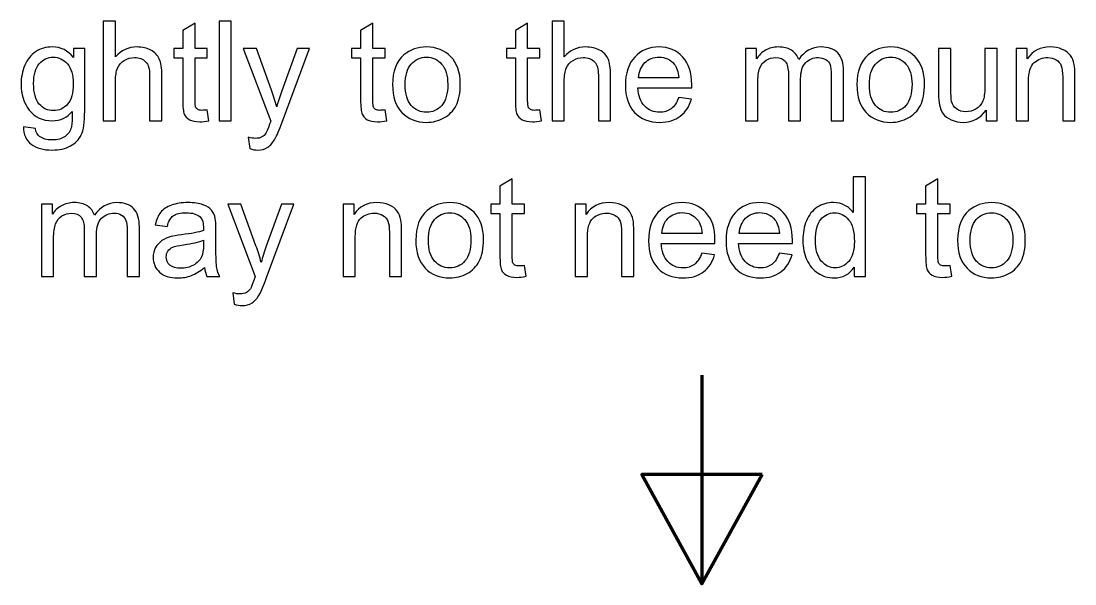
# Model space of a CAD drawing. Header units: millimetres. Extents: x -423 to 423, y -251 to 251.
# Drawn here: x 197.2 to 279.2, y 134.6 to 178.4 of the extents above; entities that cross this region are included whole.
import ezdxf

# ---------------------------------------------------------------- set-up
doc = ezdxf.new("R2010")
doc.units = ezdxf.units.MM
doc.header["$MEASUREMENT"] = 0
doc.layers.add('Layer 1', color=7, linetype='Continuous')

msp = doc.modelspace()

# ---------------------------------------------------------------- linework, layer by layer
at = {"layer": 'Layer 1', "color": 1}
for points, knots in [([(203.5771, 170.6191), (203.5771, 170.6191), (203.5771, 178.3725), (203.5771, 178.3725), (203.5771, 178.3725), (204.5301, 178.3725), (204.5301, 178.3725), (204.5301, 178.3725), (204.5301, 175.5823), (204.5301, 175.5823), (204.9722, 176.1003), (205.5299, 176.3584), (206.2049, 176.3584), (206.6182, 176.3584), (206.9774, 176.2772), (207.2842, 176.1129), (207.5892, 175.9487), (207.8076, 175.7231), (207.9393, 175.4343), (208.0711, 175.1455), (208.1361, 174.7251), (208.1361, 174.1764), (208.1361, 174.1764), (208.1361, 170.6191), (208.1361, 170.6191), (208.1361, 170.6191), (207.1832, 170.6191), (207.1832, 170.6191), (207.1832, 170.6191), (207.1832, 174.1728), (207.1832, 174.1728), (207.1832, 174.6474), (207.0803, 174.994), (206.8763, 175.2106), (206.6706, 175.4271), (206.3818, 175.5354), (206.0064, 175.5354), (205.7266, 175.5354), (205.4632, 175.4632), (205.2159, 175.317), (204.9686, 175.1708), (204.7936, 174.9723), (204.6871, 174.7214), (204.5824, 174.4724), (204.5301, 174.1277), (204.5301, 173.6873), (204.5301, 173.6873), (204.5301, 170.6191), (204.5301, 170.6191), (204.5301, 170.6191), (203.5771, 170.6191), (203.5771, 170.6191)], [0, 0, 0, 0, 0.0588235, 0.0588235, 0.0588235, 0.1176471, 0.1176471, 0.1176471, 0.1764706, 0.1764706, 0.1764706, 0.2352941, 0.2352941, 0.2352941, 0.2941176, 0.2941176, 0.2941176, 0.3529412, 0.3529412, 0.3529412, 0.4117647, 0.4117647, 0.4117647, 0.4705882, 0.4705882, 0.4705882, 0.5294118, 0.5294118, 0.5294118, 0.5882353, 0.5882353, 0.5882353, 0.6470588, 0.6470588, 0.6470588, 0.7058824, 0.7058824, 0.7058824, 0.7647059, 0.7647059, 0.7647059, 0.8235294, 0.8235294, 0.8235294, 0.8823529, 0.8823529, 0.8823529, 0.9411765, 0.9411765, 0.9411765, 1, 1, 1, 1]), ([(211.668, 171.4692), (211.668, 171.4692), (211.7979, 170.6282), (211.7979, 170.6282), (211.5308, 170.5722), (211.2908, 170.5434), (211.0815, 170.5434), (210.7367, 170.5434), (210.4697, 170.5975), (210.2783, 170.7076), (210.0888, 170.8176), (209.9553, 170.9602), (209.8776, 171.1389), (209.8001, 171.3176), (209.7621, 171.693), (209.7621, 172.2651), (209.7621, 172.2651), (209.7621, 175.5029), (209.7621, 175.5029), (209.7621, 175.5029), (209.0583, 175.5029), (209.0583, 175.5029), (209.0583, 175.5029), (209.0583, 176.2392), (209.0583, 176.2392), (209.0583, 176.2392), (209.7621, 176.2392), (209.7621, 176.2392), (209.7621, 176.2392), (209.7621, 177.629), (209.7621, 177.629), (209.7621, 177.629), (210.7151, 178.201), (210.7151, 178.201), (210.7151, 178.201), (210.7151, 176.2392), (210.7151, 176.2392), (210.7151, 176.2392), (211.668, 176.2392), (211.668, 176.2392), (211.668, 176.2392), (211.668, 175.5029), (211.668, 175.5029), (211.668, 175.5029), (210.7151, 175.5029), (210.7151, 175.5029), (210.7151, 175.5029), (210.7151, 172.2109), (210.7151, 172.2109), (210.7151, 171.9385), (210.7313, 171.7634), (210.7656, 171.6857), (210.7981, 171.6082), (210.8523, 171.5468), (210.928, 171.4998), (211.0038, 171.4548), (211.1122, 171.4313), (211.2529, 171.4313), (211.3576, 171.4313), (211.4966, 171.4439), (211.668, 171.4692)], [0, 0, 0, 0, 0.05, 0.05, 0.05, 0.1, 0.1, 0.1, 0.15, 0.15, 0.15, 0.2, 0.2, 0.2, 0.25, 0.25, 0.25, 0.3, 0.3, 0.3, 0.35, 0.35, 0.35, 0.4, 0.4, 0.4, 0.45, 0.45, 0.45, 0.5, 0.5, 0.5, 0.55, 0.55, 0.55, 0.6, 0.6, 0.6, 0.65, 0.65, 0.65, 0.7, 0.7, 0.7, 0.75, 0.75, 0.75, 0.8, 0.8, 0.8, 0.85, 0.85, 0.85, 0.9, 0.9, 0.9, 0.95, 0.95, 0.95, 1, 1, 1, 1]), ([(212.5866, 170.6191), (212.5866, 170.6191), (212.5866, 178.3725), (212.5866, 178.3725), (212.5866, 178.3725), (213.5395, 178.3725), (213.5395, 178.3725), (213.5395, 178.3725), (213.5395, 170.6191), (213.5395, 170.6191), (213.5395, 170.6191), (212.5866, 170.6191), (212.5866, 170.6191)], [0, 0, 0, 0, 0.25, 0.25, 0.25, 0.5, 0.5, 0.5, 0.75, 0.75, 0.75, 1, 1, 1, 1]), ([(225.5053, 171.4692), (225.5053, 171.4692), (225.6352, 170.6282), (225.6352, 170.6282), (225.3681, 170.5722), (225.1281, 170.5434), (224.9187, 170.5434), (224.574, 170.5434), (224.3069, 170.5975), (224.1156, 170.7076), (223.9261, 170.8176), (223.7925, 170.9602), (223.7149, 171.1389), (223.6373, 171.3176), (223.5994, 171.693), (223.5994, 172.2651), (223.5994, 172.2651), (223.5994, 175.5029), (223.5994, 175.5029), (223.5994, 175.5029), (222.8955, 175.5029), (222.8955, 175.5029), (222.8955, 175.5029), (222.8955, 176.2392), (222.8955, 176.2392), (222.8955, 176.2392), (223.5994, 176.2392), (223.5994, 176.2392), (223.5994, 176.2392), (223.5994, 177.629), (223.5994, 177.629), (223.5994, 177.629), (224.5523, 178.201), (224.5523, 178.201), (224.5523, 178.201), (224.5523, 176.2392), (224.5523, 176.2392), (224.5523, 176.2392), (225.5053, 176.2392), (225.5053, 176.2392), (225.5053, 176.2392), (225.5053, 175.5029), (225.5053, 175.5029), (225.5053, 175.5029), (224.5523, 175.5029), (224.5523, 175.5029), (224.5523, 175.5029), (224.5523, 172.2109), (224.5523, 172.2109), (224.5523, 171.9385), (224.5686, 171.7634), (224.6029, 171.6857), (224.6353, 171.6082), (224.6895, 171.5468), (224.7653, 171.4998), (224.8411, 171.4548), (224.9494, 171.4313), (225.0901, 171.4313), (225.1949, 171.4313), (225.3338, 171.4439), (225.5053, 171.4692)], [0, 0, 0, 0, 0.05, 0.05, 0.05, 0.1, 0.1, 0.1, 0.15, 0.15, 0.15, 0.2, 0.2, 0.2, 0.25, 0.25, 0.25, 0.3, 0.3, 0.3, 0.35, 0.35, 0.35, 0.4, 0.4, 0.4, 0.45, 0.45, 0.45, 0.5, 0.5, 0.5, 0.55, 0.55, 0.55, 0.6, 0.6, 0.6, 0.65, 0.65, 0.65, 0.7, 0.7, 0.7, 0.75, 0.75, 0.75, 0.8, 0.8, 0.8, 0.85, 0.85, 0.85, 0.9, 0.9, 0.9, 0.95, 0.95, 0.95, 1, 1, 1, 1]), ([(237.545, 171.4692), (237.545, 171.4692), (237.6749, 170.6282), (237.6749, 170.6282), (237.4078, 170.5722), (237.1677, 170.5434), (236.9584, 170.5434), (236.6136, 170.5434), (236.3466, 170.5975), (236.1553, 170.7076), (235.9658, 170.8176), (235.8322, 170.9602), (235.7546, 171.1389), (235.677, 171.3176), (235.6391, 171.693), (235.6391, 172.2651), (235.6391, 172.2651), (235.6391, 175.5029), (235.6391, 175.5029), (235.6391, 175.5029), (234.9352, 175.5029), (234.9352, 175.5029), (234.9352, 175.5029), (234.9352, 176.2392), (234.9352, 176.2392), (234.9352, 176.2392), (235.6391, 176.2392), (235.6391, 176.2392), (235.6391, 176.2392), (235.6391, 177.629), (235.6391, 177.629), (235.6391, 177.629), (236.592, 178.201), (236.592, 178.201), (236.592, 178.201), (236.592, 176.2392), (236.592, 176.2392), (236.592, 176.2392), (237.545, 176.2392), (237.545, 176.2392), (237.545, 176.2392), (237.545, 175.5029), (237.545, 175.5029), (237.545, 175.5029), (236.592, 175.5029), (236.592, 175.5029), (236.592, 175.5029), (236.592, 172.2109), (236.592, 172.2109), (236.592, 171.9385), (236.6083, 171.7634), (236.6425, 171.6857), (236.675, 171.6082), (236.7292, 171.5468), (236.805, 171.4998), (236.8808, 171.4548), (236.9891, 171.4313), (237.1298, 171.4313), (237.2346, 171.4313), (237.3735, 171.4439), (237.545, 171.4692)], [0, 0, 0, 0, 0.05, 0.05, 0.05, 0.1, 0.1, 0.1, 0.15, 0.15, 0.15, 0.2, 0.2, 0.2, 0.25, 0.25, 0.25, 0.3, 0.3, 0.3, 0.35, 0.35, 0.35, 0.4, 0.4, 0.4, 0.45, 0.45, 0.45, 0.5, 0.5, 0.5, 0.55, 0.55, 0.55, 0.6, 0.6, 0.6, 0.65, 0.65, 0.65, 0.7, 0.7, 0.7, 0.75, 0.75, 0.75, 0.8, 0.8, 0.8, 0.85, 0.85, 0.85, 0.9, 0.9, 0.9, 0.95, 0.95, 0.95, 1, 1, 1, 1]), ([(238.4852, 170.6191), (238.4852, 170.6191), (238.4852, 178.3725), (238.4852, 178.3725), (238.4852, 178.3725), (239.4382, 178.3725), (239.4382, 178.3725), (239.4382, 178.3725), (239.4382, 175.5823), (239.4382, 175.5823), (239.8803, 176.1003), (240.438, 176.3584), (241.113, 176.3584), (241.5263, 176.3584), (241.8855, 176.2772), (242.1922, 176.1129), (242.4973, 175.9487), (242.7157, 175.7231), (242.8474, 175.4343), (242.9792, 175.1455), (243.0441, 174.7251), (243.0441, 174.1764), (243.0441, 174.1764), (243.0441, 170.6191), (243.0441, 170.6191), (243.0441, 170.6191), (242.0912, 170.6191), (242.0912, 170.6191), (242.0912, 170.6191), (242.0912, 174.1728), (242.0912, 174.1728), (242.0912, 174.6474), (241.9884, 174.994), (241.7844, 175.2106), (241.5786, 175.4271), (241.2899, 175.5354), (240.9145, 175.5354), (240.6347, 175.5354), (240.3712, 175.4632), (240.124, 175.317), (239.8767, 175.1708), (239.7016, 174.9723), (239.5952, 174.7214), (239.4905, 174.4724), (239.4382, 174.1277), (239.4382, 173.6873), (239.4382, 173.6873), (239.4382, 170.6191), (239.4382, 170.6191), (239.4382, 170.6191), (238.4852, 170.6191), (238.4852, 170.6191)], [0, 0, 0, 0, 0.0588235, 0.0588235, 0.0588235, 0.1176471, 0.1176471, 0.1176471, 0.1764706, 0.1764706, 0.1764706, 0.2352941, 0.2352941, 0.2352941, 0.2941176, 0.2941176, 0.2941176, 0.3529412, 0.3529412, 0.3529412, 0.4117647, 0.4117647, 0.4117647, 0.4705882, 0.4705882, 0.4705882, 0.5294118, 0.5294118, 0.5294118, 0.5882353, 0.5882353, 0.5882353, 0.6470588, 0.6470588, 0.6470588, 0.7058824, 0.7058824, 0.7058824, 0.7647059, 0.7647059, 0.7647059, 0.8235294, 0.8235294, 0.8235294, 0.8823529, 0.8823529, 0.8823529, 0.9411765, 0.9411765, 0.9411765, 1, 1, 1, 1]), ([(197.3795, 170.1535), (197.3795, 170.1535), (198.2999, 170.0235), (198.2999, 170.0235), (198.3378, 169.7384), (198.4462, 169.5309), (198.623, 169.3991), (198.8595, 169.224), (199.1825, 169.1356), (199.5922, 169.1356), (200.0325, 169.1356), (200.3736, 169.224), (200.6137, 169.3991), (200.8537, 169.5742), (201.0162, 169.8214), (201.101, 170.1372), (201.1498, 170.3304), (201.1732, 170.7364), (201.1695, 171.3555), (200.7527, 170.8646), (200.2347, 170.6191), (199.6139, 170.6191), (198.8414, 170.6191), (198.2422, 170.8971), (197.8199, 171.4548), (197.3958, 172.0107), (197.1845, 172.6784), (197.1845, 173.4563), (197.1845, 173.9923), (197.2821, 174.4868), (197.4752, 174.9399), (197.6682, 175.3928), (197.9499, 175.7411), (198.318, 175.9884), (198.6862, 176.2357), (199.1193, 176.3584), (199.6174, 176.3584), (200.2798, 176.3584), (200.8266, 176.0877), (201.2562, 175.5462), (201.2562, 175.5462), (201.2562, 176.2392), (201.2562, 176.2392), (201.2562, 176.2392), (202.1334, 176.2392), (202.1334, 176.2392), (202.1334, 176.2392), (202.1334, 171.3861), (202.1334, 171.3861), (202.1334, 170.5109), (202.0449, 169.8918), (201.8662, 169.5272), (201.6894, 169.1627), (201.406, 168.8739), (201.0216, 168.6627), (200.6354, 168.4516), (200.1607, 168.3451), (199.5976, 168.3451), (198.928, 168.3451), (198.3884, 168.4949), (197.9769, 168.7963), (197.5636, 169.0958), (197.3651, 169.5489), (197.3795, 170.1535)], [0, 0, 0, 0, 0.047619, 0.047619, 0.047619, 0.0952381, 0.0952381, 0.0952381, 0.1428571, 0.1428571, 0.1428571, 0.1904762, 0.1904762, 0.1904762, 0.2380952, 0.2380952, 0.2380952, 0.2857143, 0.2857143, 0.2857143, 0.3333333, 0.3333333, 0.3333333, 0.3809524, 0.3809524, 0.3809524, 0.4285714, 0.4285714, 0.4285714, 0.4761905, 0.4761905, 0.4761905, 0.5238095, 0.5238095, 0.5238095, 0.5714286, 0.5714286, 0.5714286, 0.6190476, 0.6190476, 0.6190476, 0.6666667, 0.6666667, 0.6666667, 0.7142857, 0.7142857, 0.7142857, 0.7619048, 0.7619048, 0.7619048, 0.8095238, 0.8095238, 0.8095238, 0.8571429, 0.8571429, 0.8571429, 0.9047619, 0.9047619, 0.9047619, 0.952381, 0.952381, 0.952381, 1, 1, 1, 1]), ([(226.0882, 173.4292), (226.0882, 174.467), (226.377, 175.2358), (226.9563, 175.7358), (227.4381, 176.1509), (228.0284, 176.3584), (228.7232, 176.3584), (229.4939, 176.3584), (230.1255, 176.1057), (230.6164, 175.6004), (231.1055, 175.0969), (231.3509, 174.3984), (231.3509, 173.5086), (231.3509, 172.7867), (231.2427, 172.22), (231.0261, 171.8067), (230.8095, 171.3934), (230.4937, 171.0721), (230.0786, 170.843), (229.6653, 170.6137), (229.2123, 170.5), (228.7232, 170.5), (227.9363, 170.5), (227.301, 170.7509), (226.8155, 171.2545), (226.33, 171.7579), (226.0882, 172.4835), (226.0882, 173.4292)], [0, 0, 0, 0, 0.1111111, 0.1111111, 0.1111111, 0.2222222, 0.2222222, 0.2222222, 0.3333333, 0.3333333, 0.3333333, 0.4444444, 0.4444444, 0.4444444, 0.5555556, 0.5555556, 0.5555556, 0.6666667, 0.6666667, 0.6666667, 0.7777778, 0.7777778, 0.7777778, 0.8888889, 0.8888889, 0.8888889, 1, 1, 1, 1]), ([(248.3412, 172.4384), (248.3412, 172.4384), (249.3266, 172.3085), (249.3266, 172.3085), (249.1732, 171.7363), (248.8862, 171.2905), (248.4675, 170.9746), (248.0488, 170.6589), (247.5146, 170.5), (246.863, 170.5), (246.0437, 170.5), (245.3939, 170.7527), (244.9139, 171.258), (244.4338, 171.7616), (244.1938, 172.4708), (244.1938, 173.3823), (244.1938, 174.3244), (244.4356, 175.0571), (244.9211, 175.5769), (245.4065, 176.0985), (246.0364, 176.3584), (246.8107, 176.3584), (247.5597, 176.3584), (248.1715, 176.1039), (248.6462, 175.5932), (249.1208, 175.0824), (249.3591, 174.3641), (249.3591, 173.4382), (249.3591, 173.3823), (249.3573, 173.2974), (249.3537, 173.1856), (249.3537, 173.1856), (245.1683, 173.1856), (245.1683, 173.1856), (245.2045, 172.5701), (245.3777, 172.0972), (245.6917, 171.7706), (246.0039, 171.4439), (246.3956, 171.2797), (246.863, 171.2797), (247.2114, 171.2797), (247.5092, 171.3717), (247.7546, 171.5558), (248.0019, 171.74), (248.1968, 172.0341), (248.3412, 172.4384)], [0, 0, 0, 0, 0.0666667, 0.0666667, 0.0666667, 0.1333333, 0.1333333, 0.1333333, 0.2, 0.2, 0.2, 0.2666667, 0.2666667, 0.2666667, 0.3333333, 0.3333333, 0.3333333, 0.4, 0.4, 0.4, 0.4666667, 0.4666667, 0.4666667, 0.5333333, 0.5333333, 0.5333333, 0.6, 0.6, 0.6, 0.6666667, 0.6666667, 0.6666667, 0.7333333, 0.7333333, 0.7333333, 0.8, 0.8, 0.8, 0.8666667, 0.8666667, 0.8666667, 0.9333333, 0.9333333, 0.9333333, 1, 1, 1, 1]), ([(253.5389, 170.6191), (253.5389, 170.6191), (253.5389, 176.2392), (253.5389, 176.2392), (253.5389, 176.2392), (254.3944, 176.2392), (254.3944, 176.2392), (254.3944, 176.2392), (254.3944, 175.4452), (254.3944, 175.4452), (254.5695, 175.7195), (254.8041, 175.9415), (255.0964, 176.1076), (255.3888, 176.2754), (255.721, 176.3584), (256.0945, 176.3584), (256.5096, 176.3584), (256.8507, 176.2718), (257.116, 176.1003), (257.3813, 175.927), (257.5691, 175.687), (257.6773, 175.3766), (258.1249, 176.0317), (258.7043, 176.3584), (259.419, 176.3584), (259.9784, 176.3584), (260.4098, 176.205), (260.7094, 175.8963), (261.0108, 175.5877), (261.1624, 175.1131), (261.1624, 174.4724), (261.1624, 174.4724), (261.1624, 170.6191), (261.1624, 170.6191), (261.1624, 170.6191), (260.2094, 170.6191), (260.2094, 170.6191), (260.2094, 170.6191), (260.2094, 174.1566), (260.2094, 174.1566), (260.2094, 174.5355), (260.1769, 174.8099), (260.1156, 174.9777), (260.0542, 175.1455), (259.9424, 175.2791), (259.7781, 175.382), (259.6157, 175.4848), (259.4243, 175.5354), (259.206, 175.5354), (258.8089, 175.5354), (258.4805, 175.4036), (258.2188, 175.1419), (257.957, 174.8785), (257.8271, 174.458), (257.8271, 173.8804), (257.8271, 173.8804), (257.8271, 170.6191), (257.8271, 170.6191), (257.8271, 170.6191), (256.8742, 170.6191), (256.8742, 170.6191), (256.8742, 170.6191), (256.8742, 174.2666), (256.8742, 174.2666), (256.8742, 174.6889), (256.7966, 175.0066), (256.6414, 175.2177), (256.4862, 175.4289), (256.2317, 175.5354), (255.8797, 175.5354), (255.6126, 175.5354), (255.3654, 175.465), (255.138, 175.3243), (254.9106, 175.1835), (254.7463, 174.9777), (254.6434, 174.7052), (254.5423, 174.4345), (254.4919, 174.0429), (254.4919, 173.5321), (254.4919, 173.5321), (254.4919, 170.6191), (254.4919, 170.6191), (254.4919, 170.6191), (253.5389, 170.6191), (253.5389, 170.6191)], [0, 0, 0, 0, 0.0357143, 0.0357143, 0.0357143, 0.0714286, 0.0714286, 0.0714286, 0.1071429, 0.1071429, 0.1071429, 0.1428571, 0.1428571, 0.1428571, 0.1785714, 0.1785714, 0.1785714, 0.2142857, 0.2142857, 0.2142857, 0.25, 0.25, 0.25, 0.2857143, 0.2857143, 0.2857143, 0.3214286, 0.3214286, 0.3214286, 0.3571429, 0.3571429, 0.3571429, 0.3928571, 0.3928571, 0.3928571, 0.4285714, 0.4285714, 0.4285714, 0.4642857, 0.4642857, 0.4642857, 0.5, 0.5, 0.5, 0.5357143, 0.5357143, 0.5357143, 0.5714286, 0.5714286, 0.5714286, 0.6071429, 0.6071429, 0.6071429, 0.6428571, 0.6428571, 0.6428571, 0.6785714, 0.6785714, 0.6785714, 0.7142857, 0.7142857, 0.7142857, 0.75, 0.75, 0.75, 0.7857143, 0.7857143, 0.7857143, 0.8214286, 0.8214286, 0.8214286, 0.8571429, 0.8571429, 0.8571429, 0.8928571, 0.8928571, 0.8928571, 0.9285714, 0.9285714, 0.9285714, 0.9642857, 0.9642857, 0.9642857, 1, 1, 1, 1]), ([(262.202, 173.4292), (262.202, 174.467), (262.4908, 175.2358), (263.0701, 175.7358), (263.5519, 176.1509), (264.1422, 176.3584), (264.837, 176.3584), (265.6077, 176.3584), (266.2393, 176.1057), (266.7302, 175.6004), (267.2193, 175.0969), (267.4647, 174.3984), (267.4647, 173.5086), (267.4647, 172.7867), (267.3565, 172.22), (267.1399, 171.8067), (266.9233, 171.3934), (266.6074, 171.0721), (266.1924, 170.843), (265.7791, 170.6137), (265.326, 170.5), (264.837, 170.5), (264.0501, 170.5), (263.4148, 170.7509), (262.9293, 171.2545), (262.4438, 171.7579), (262.202, 172.4835), (262.202, 173.4292)], [0, 0, 0, 0, 0.1111111, 0.1111111, 0.1111111, 0.2222222, 0.2222222, 0.2222222, 0.3333333, 0.3333333, 0.3333333, 0.4444444, 0.4444444, 0.4444444, 0.5555556, 0.5555556, 0.5555556, 0.6666667, 0.6666667, 0.6666667, 0.7777778, 0.7777778, 0.7777778, 0.8888889, 0.8888889, 0.8888889, 1, 1, 1, 1]), ([(274.6044, 170.6191), (274.6044, 170.6191), (274.6044, 176.2392), (274.6044, 176.2392), (274.6044, 176.2392), (275.4599, 176.2392), (275.4599, 176.2392), (275.4599, 176.2392), (275.4599, 175.4415), (275.4599, 175.4415), (275.8714, 176.0533), (276.467, 176.3584), (277.2449, 176.3584), (277.5842, 176.3584), (277.8946, 176.297), (278.1779, 176.1761), (278.4613, 176.0552), (278.6742, 175.8946), (278.815, 175.6978), (278.9558, 175.5011), (279.0551, 175.2665), (279.111, 174.9958), (279.1453, 174.8189), (279.1634, 174.5103), (279.1634, 174.0699), (279.1634, 174.0699), (279.1634, 170.6191), (279.1634, 170.6191), (279.1634, 170.6191), (278.2105, 170.6191), (278.2105, 170.6191), (278.2105, 170.6191), (278.2105, 174.0338), (278.2105, 174.0338), (278.2105, 174.4218), (278.1743, 174.7125), (278.1004, 174.9037), (278.0264, 175.0951), (277.8946, 175.2484), (277.7069, 175.364), (277.5192, 175.4777), (277.2972, 175.5354), (277.0446, 175.5354), (276.6402, 175.5354), (276.292, 175.4073), (275.9977, 175.1492), (275.7036, 174.8929), (275.5574, 174.4038), (275.5574, 173.6855), (275.5574, 173.6855), (275.5574, 170.6191), (275.5574, 170.6191), (275.5574, 170.6191), (274.6044, 170.6191), (274.6044, 170.6191)], [0, 0, 0, 0, 0.0555556, 0.0555556, 0.0555556, 0.1111111, 0.1111111, 0.1111111, 0.1666667, 0.1666667, 0.1666667, 0.2222222, 0.2222222, 0.2222222, 0.2777778, 0.2777778, 0.2777778, 0.3333333, 0.3333333, 0.3333333, 0.3888889, 0.3888889, 0.3888889, 0.4444444, 0.4444444, 0.4444444, 0.5, 0.5, 0.5, 0.5555556, 0.5555556, 0.5555556, 0.6111111, 0.6111111, 0.6111111, 0.6666667, 0.6666667, 0.6666667, 0.7222222, 0.7222222, 0.7222222, 0.7777778, 0.7777778, 0.7777778, 0.8333333, 0.8333333, 0.8333333, 0.8888889, 0.8888889, 0.8888889, 0.9444444, 0.9444444, 0.9444444, 1, 1, 1, 1]), ([(198.1592, 173.5248), (198.1592, 172.7903), (198.3054, 172.2542), (198.5977, 171.9168), (198.8919, 171.5793), (199.2583, 171.4097), (199.6987, 171.4097), (200.1372, 171.4097), (200.5036, 171.5775), (200.8014, 171.9131), (201.0973, 172.2489), (201.2454, 172.7759), (201.2454, 173.4942), (201.2454, 174.18), (201.092, 174.698), (200.7869, 175.0463), (200.482, 175.3947), (200.1138, 175.5679), (199.6843, 175.5679), (199.2601, 175.5679), (198.901, 175.3965), (198.6032, 175.0536), (198.3072, 174.7106), (198.1592, 174.2017), (198.1592, 173.5248)], [0, 0, 0, 0, 0.125, 0.125, 0.125, 0.25, 0.25, 0.25, 0.375, 0.375, 0.375, 0.5, 0.5, 0.5, 0.625, 0.625, 0.625, 0.75, 0.75, 0.75, 0.875, 0.875, 0.875, 1, 1, 1, 1]), ([(214.9707, 168.4588), (214.9707, 168.4588), (214.8625, 169.3395), (214.8625, 169.3395), (215.0718, 169.2836), (215.2523, 169.2547), (215.4075, 169.2547), (215.6205, 169.2547), (215.7901, 169.2908), (215.9165, 169.3612), (216.0446, 169.4316), (216.1493, 169.5309), (216.2305, 169.6572), (216.2901, 169.7528), (216.3875, 169.9893), (216.521, 170.3683), (216.5391, 170.4206), (216.5662, 170.4982), (216.6059, 170.6011), (216.6059, 170.6011), (214.4726, 176.2392), (214.4726, 176.2392), (214.4726, 176.2392), (215.4905, 176.2392), (215.4905, 176.2392), (215.4905, 176.2392), (216.6636, 172.9942), (216.6636, 172.9942), (216.8171, 172.5845), (216.9524, 172.1514), (217.0734, 171.6966), (217.1834, 172.1244), (217.3134, 172.5467), (217.465, 172.9618), (217.465, 172.9618), (218.6634, 176.2392), (218.6634, 176.2392), (218.6634, 176.2392), (219.6145, 176.2392), (219.6145, 176.2392), (219.6145, 176.2392), (217.4902, 170.5217), (217.4902, 170.5217), (217.261, 169.9062), (217.0824, 169.4839), (216.9542, 169.2511), (216.7846, 168.9389), (216.5897, 168.7097), (216.3713, 168.5635), (216.151, 168.4173), (215.8894, 168.3451), (215.5862, 168.3451), (215.4021, 168.3451), (215.1964, 168.383), (214.9707, 168.4588)], [0, 0, 0, 0, 0.0555556, 0.0555556, 0.0555556, 0.1111111, 0.1111111, 0.1111111, 0.1666667, 0.1666667, 0.1666667, 0.2222222, 0.2222222, 0.2222222, 0.2777778, 0.2777778, 0.2777778, 0.3333333, 0.3333333, 0.3333333, 0.3888889, 0.3888889, 0.3888889, 0.4444444, 0.4444444, 0.4444444, 0.5, 0.5, 0.5, 0.5555556, 0.5555556, 0.5555556, 0.6111111, 0.6111111, 0.6111111, 0.6666667, 0.6666667, 0.6666667, 0.7222222, 0.7222222, 0.7222222, 0.7777778, 0.7777778, 0.7777778, 0.8333333, 0.8333333, 0.8333333, 0.8888889, 0.8888889, 0.8888889, 0.9444444, 0.9444444, 0.9444444, 1, 1, 1, 1]), ([(227.0628, 173.4274), (227.0628, 172.7091), (227.2198, 172.1712), (227.5338, 171.8157), (227.8496, 171.4583), (228.2449, 171.2797), (228.7232, 171.2797), (229.1961, 171.2797), (229.5895, 171.4583), (229.9053, 171.8175), (230.2194, 172.1767), (230.3764, 172.7235), (230.3764, 173.4581), (230.3764, 174.1511), (230.2176, 174.6763), (229.9017, 175.0318), (229.5858, 175.3892), (229.1924, 175.5679), (228.7232, 175.5679), (228.2449, 175.5679), (227.8496, 175.391), (227.5338, 175.0355), (227.2198, 174.6799), (227.0628, 174.1439), (227.0628, 173.4274)], [0, 0, 0, 0, 0.125, 0.125, 0.125, 0.25, 0.25, 0.25, 0.375, 0.375, 0.375, 0.5, 0.5, 0.5, 0.625, 0.625, 0.625, 0.75, 0.75, 0.75, 0.875, 0.875, 0.875, 1, 1, 1, 1]), ([(245.2224, 173.9652), (245.2224, 173.9652), (248.352, 173.9652), (248.352, 173.9652), (248.3105, 174.4381), (248.1896, 174.7918), (247.9929, 175.0282), (247.6915, 175.3947), (247.298, 175.5787), (246.8161, 175.5787), (246.3794, 175.5787), (246.013, 175.4325), (245.7152, 175.1402), (245.4192, 174.8478), (245.255, 174.4562), (245.2224, 173.9652)], [0, 0, 0, 0, 0.2, 0.2, 0.2, 0.4, 0.4, 0.4, 0.6, 0.6, 0.6, 0.8, 0.8, 0.8, 1, 1, 1, 1]), ([(263.1765, 173.4274), (263.1765, 172.7091), (263.3335, 172.1712), (263.6476, 171.8157), (263.9634, 171.4583), (264.3587, 171.2797), (264.837, 171.2797), (265.3098, 171.2797), (265.7033, 171.4583), (266.0191, 171.8175), (266.3332, 172.1767), (266.4902, 172.7235), (266.4902, 173.4581), (266.4902, 174.1511), (266.3314, 174.6763), (266.0155, 175.0318), (265.6996, 175.3892), (265.3062, 175.5679), (264.837, 175.5679), (264.3587, 175.5679), (263.9634, 175.391), (263.6476, 175.0355), (263.3335, 174.6799), (263.1765, 174.1439), (263.1765, 173.4274)], [0, 0, 0, 0, 0.125, 0.125, 0.125, 0.25, 0.25, 0.25, 0.375, 0.375, 0.375, 0.5, 0.5, 0.5, 0.625, 0.625, 0.625, 0.75, 0.75, 0.75, 0.875, 0.875, 0.875, 1, 1, 1, 1]), ([(272.2529, 170.6191), (272.2529, 170.6191), (272.2529, 171.4548), (272.2529, 171.4548), (271.8161, 170.8176), (271.2241, 170.5), (270.4751, 170.5), (270.1449, 170.5), (269.8362, 170.5632), (269.5493, 170.6895), (269.2623, 170.8176), (269.0494, 170.9765), (268.9103, 171.1678), (268.7714, 171.3609), (268.6739, 171.5956), (268.618, 171.8735), (268.5801, 172.0612), (268.5602, 172.3571), (268.5602, 172.7615), (268.5602, 172.7615), (268.5602, 176.2392), (268.5602, 176.2392), (268.5602, 176.2392), (269.5131, 176.2392), (269.5131, 176.2392), (269.5131, 176.2392), (269.5131, 173.1296), (269.5131, 173.1296), (269.5131, 172.6333), (269.533, 172.2976), (269.5709, 172.1261), (269.6305, 171.8753), (269.7568, 171.6804), (269.9517, 171.5378), (270.1449, 171.3952), (270.3831, 171.323), (270.6682, 171.323), (270.9534, 171.323), (271.2205, 171.3952), (271.4696, 171.5414), (271.7186, 171.6876), (271.8955, 171.8879), (272.0001, 172.1388), (272.103, 172.3897), (272.1553, 172.756), (272.1553, 173.2343), (272.1553, 173.2343), (272.1553, 176.2392), (272.1553, 176.2392), (272.1553, 176.2392), (273.1083, 176.2392), (273.1083, 176.2392), (273.1083, 176.2392), (273.1083, 170.6191), (273.1083, 170.6191), (273.1083, 170.6191), (272.2529, 170.6191), (272.2529, 170.6191)], [0, 0, 0, 0, 0.0526316, 0.0526316, 0.0526316, 0.1052632, 0.1052632, 0.1052632, 0.1578947, 0.1578947, 0.1578947, 0.2105263, 0.2105263, 0.2105263, 0.2631579, 0.2631579, 0.2631579, 0.3157895, 0.3157895, 0.3157895, 0.3684211, 0.3684211, 0.3684211, 0.4210526, 0.4210526, 0.4210526, 0.4736842, 0.4736842, 0.4736842, 0.5263158, 0.5263158, 0.5263158, 0.5789474, 0.5789474, 0.5789474, 0.6315789, 0.6315789, 0.6315789, 0.6842105, 0.6842105, 0.6842105, 0.7368421, 0.7368421, 0.7368421, 0.7894737, 0.7894737, 0.7894737, 0.8421053, 0.8421053, 0.8421053, 0.8947368, 0.8947368, 0.8947368, 0.9473684, 0.9473684, 0.9473684, 1, 1, 1, 1]), ([(236.3423, 159.3716), (236.3423, 159.3716), (236.4722, 158.5306), (236.4722, 158.5306), (236.205, 158.4746), (235.965, 158.4458), (235.7557, 158.4458), (235.4109, 158.4458), (235.1439, 158.4999), (234.9525, 158.61), (234.7631, 158.7201), (234.6295, 158.8627), (234.5519, 159.0413), (234.4743, 159.2201), (234.4364, 159.5954), (234.4364, 160.1675), (234.4364, 160.1675), (234.4364, 163.4053), (234.4364, 163.4053), (234.4364, 163.4053), (233.7325, 163.4053), (233.7325, 163.4053), (233.7325, 163.4053), (233.7325, 164.1417), (233.7325, 164.1417), (233.7325, 164.1417), (234.4364, 164.1417), (234.4364, 164.1417), (234.4364, 164.1417), (234.4364, 165.5314), (234.4364, 165.5314), (234.4364, 165.5314), (235.3893, 166.1035), (235.3893, 166.1035), (235.3893, 166.1035), (235.3893, 164.1417), (235.3893, 164.1417), (235.3893, 164.1417), (236.3423, 164.1417), (236.3423, 164.1417), (236.3423, 164.1417), (236.3423, 163.4053), (236.3423, 163.4053), (236.3423, 163.4053), (235.3893, 163.4053), (235.3893, 163.4053), (235.3893, 163.4053), (235.3893, 160.1134), (235.3893, 160.1134), (235.3893, 159.8409), (235.4056, 159.6658), (235.4398, 159.5882), (235.4723, 159.5106), (235.5265, 159.4493), (235.6023, 159.4023), (235.678, 159.3572), (235.7864, 159.3338), (235.9271, 159.3338), (236.0318, 159.3338), (236.1708, 159.3464), (236.3423, 159.3716)], [0, 0, 0, 0, 0.05, 0.05, 0.05, 0.1, 0.1, 0.1, 0.15, 0.15, 0.15, 0.2, 0.2, 0.2, 0.25, 0.25, 0.25, 0.3, 0.3, 0.3, 0.35, 0.35, 0.35, 0.4, 0.4, 0.4, 0.45, 0.45, 0.45, 0.5, 0.5, 0.5, 0.55, 0.55, 0.55, 0.6, 0.6, 0.6, 0.65, 0.65, 0.65, 0.7, 0.7, 0.7, 0.75, 0.75, 0.75, 0.8, 0.8, 0.8, 0.85, 0.85, 0.85, 0.9, 0.9, 0.9, 0.95, 0.95, 0.95, 1, 1, 1, 1]), ([(261.9864, 158.5216), (261.9864, 158.5216), (261.9864, 159.2345), (261.9864, 159.2345), (261.6308, 158.6804), (261.1075, 158.4024), (260.4163, 158.4024), (259.9686, 158.4024), (259.5571, 158.5252), (259.1835, 158.7724), (258.8082, 159.0179), (258.5176, 159.3626), (258.3101, 159.803), (258.1043, 160.2452), (258.0014, 160.7523), (258.0014, 161.3263), (258.0014, 161.8857), (258.0953, 162.3929), (258.2812, 162.8495), (258.4689, 163.3043), (258.7486, 163.6544), (259.1222, 163.8963), (259.494, 164.1399), (259.9127, 164.2608), (260.3729, 164.2608), (260.7122, 164.2608), (261.0136, 164.1886), (261.2771, 164.046), (261.5406, 163.9034), (261.7554, 163.7158), (261.9214, 163.4866), (261.9214, 163.4866), (261.9214, 166.275), (261.9214, 166.275), (261.9214, 166.275), (262.8744, 166.275), (262.8744, 166.275), (262.8744, 166.275), (262.8744, 158.5216), (262.8744, 158.5216), (262.8744, 158.5216), (261.9864, 158.5216), (261.9864, 158.5216)], [0, 0, 0, 0, 0.0714286, 0.0714286, 0.0714286, 0.1428571, 0.1428571, 0.1428571, 0.2142857, 0.2142857, 0.2142857, 0.2857143, 0.2857143, 0.2857143, 0.3571429, 0.3571429, 0.3571429, 0.4285714, 0.4285714, 0.4285714, 0.5, 0.5, 0.5, 0.5714286, 0.5714286, 0.5714286, 0.6428571, 0.6428571, 0.6428571, 0.7142857, 0.7142857, 0.7142857, 0.7857143, 0.7857143, 0.7857143, 0.8571429, 0.8571429, 0.8571429, 0.9285714, 0.9285714, 0.9285714, 1, 1, 1, 1]), ([(269.4582, 159.3716), (269.4582, 159.3716), (269.5881, 158.5306), (269.5881, 158.5306), (269.321, 158.4746), (269.081, 158.4458), (268.8717, 158.4458), (268.5269, 158.4458), (268.2599, 158.4999), (268.0685, 158.61), (267.879, 158.7201), (267.7455, 158.8627), (267.6678, 159.0413), (267.5903, 159.2201), (267.5523, 159.5954), (267.5523, 160.1675), (267.5523, 160.1675), (267.5523, 163.4053), (267.5523, 163.4053), (267.5523, 163.4053), (266.8485, 163.4053), (266.8485, 163.4053), (266.8485, 163.4053), (266.8485, 164.1417), (266.8485, 164.1417), (266.8485, 164.1417), (267.5523, 164.1417), (267.5523, 164.1417), (267.5523, 164.1417), (267.5523, 165.5314), (267.5523, 165.5314), (267.5523, 165.5314), (268.5052, 166.1035), (268.5052, 166.1035), (268.5052, 166.1035), (268.5052, 164.1417), (268.5052, 164.1417), (268.5052, 164.1417), (269.4582, 164.1417), (269.4582, 164.1417), (269.4582, 164.1417), (269.4582, 163.4053), (269.4582, 163.4053), (269.4582, 163.4053), (268.5052, 163.4053), (268.5052, 163.4053), (268.5052, 163.4053), (268.5052, 160.1134), (268.5052, 160.1134), (268.5052, 159.8409), (268.5215, 159.6658), (268.5558, 159.5882), (268.5883, 159.5106), (268.6425, 159.4493), (268.7182, 159.4023), (268.794, 159.3572), (268.9023, 159.3338), (269.0431, 159.3338), (269.1478, 159.3338), (269.2867, 159.3464), (269.4582, 159.3716)], [0, 0, 0, 0, 0.05, 0.05, 0.05, 0.1, 0.1, 0.1, 0.15, 0.15, 0.15, 0.2, 0.2, 0.2, 0.25, 0.25, 0.25, 0.3, 0.3, 0.3, 0.35, 0.35, 0.35, 0.4, 0.4, 0.4, 0.45, 0.45, 0.45, 0.5, 0.5, 0.5, 0.55, 0.55, 0.55, 0.6, 0.6, 0.6, 0.65, 0.65, 0.65, 0.7, 0.7, 0.7, 0.75, 0.75, 0.75, 0.8, 0.8, 0.8, 0.85, 0.85, 0.85, 0.9, 0.9, 0.9, 0.95, 0.95, 0.95, 1, 1, 1, 1]), ([(198.7629, 158.5216), (198.7629, 158.5216), (198.7629, 164.1417), (198.7629, 164.1417), (198.7629, 164.1417), (199.6184, 164.1417), (199.6184, 164.1417), (199.6184, 164.1417), (199.6184, 163.3476), (199.6184, 163.3476), (199.7934, 163.6219), (200.0281, 163.844), (200.3204, 164.01), (200.6128, 164.1778), (200.9449, 164.2608), (201.3185, 164.2608), (201.7336, 164.2608), (202.0747, 164.1742), (202.34, 164.0027), (202.6053, 163.8295), (202.7931, 163.5894), (202.9013, 163.279), (203.3489, 163.9341), (203.9283, 164.2608), (204.643, 164.2608), (205.2024, 164.2608), (205.6338, 164.1074), (205.9334, 163.7988), (206.2348, 163.4902), (206.3864, 163.0155), (206.3864, 162.3748), (206.3864, 162.3748), (206.3864, 158.5216), (206.3864, 158.5216), (206.3864, 158.5216), (205.4334, 158.5216), (205.4334, 158.5216), (205.4334, 158.5216), (205.4334, 162.059), (205.4334, 162.059), (205.4334, 162.4379), (205.4009, 162.7123), (205.3396, 162.8801), (205.2782, 163.048), (205.1664, 163.1815), (205.0021, 163.2844), (204.8397, 163.3873), (204.6483, 163.4378), (204.43, 163.4378), (204.0329, 163.4378), (203.7045, 163.306), (203.4428, 163.0444), (203.181, 162.7809), (203.0511, 162.3604), (203.0511, 161.7828), (203.0511, 161.7828), (203.0511, 158.5216), (203.0511, 158.5216), (203.0511, 158.5216), (202.0982, 158.5216), (202.0982, 158.5216), (202.0982, 158.5216), (202.0982, 162.169), (202.0982, 162.169), (202.0982, 162.5914), (202.0206, 162.909), (201.8654, 163.1202), (201.7102, 163.3314), (201.4557, 163.4378), (201.1037, 163.4378), (200.8366, 163.4378), (200.5894, 163.3674), (200.362, 163.2267), (200.1346, 163.0859), (199.9703, 162.8801), (199.8674, 162.6076), (199.7663, 162.3369), (199.7159, 161.9453), (199.7159, 161.4345), (199.7159, 161.4345), (199.7159, 158.5216), (199.7159, 158.5216), (199.7159, 158.5216), (198.7629, 158.5216), (198.7629, 158.5216)], [0, 0, 0, 0, 0.0357143, 0.0357143, 0.0357143, 0.0714286, 0.0714286, 0.0714286, 0.1071429, 0.1071429, 0.1071429, 0.1428571, 0.1428571, 0.1428571, 0.1785714, 0.1785714, 0.1785714, 0.2142857, 0.2142857, 0.2142857, 0.25, 0.25, 0.25, 0.2857143, 0.2857143, 0.2857143, 0.3214286, 0.3214286, 0.3214286, 0.3571429, 0.3571429, 0.3571429, 0.3928571, 0.3928571, 0.3928571, 0.4285714, 0.4285714, 0.4285714, 0.4642857, 0.4642857, 0.4642857, 0.5, 0.5, 0.5, 0.5357143, 0.5357143, 0.5357143, 0.5714286, 0.5714286, 0.5714286, 0.6071429, 0.6071429, 0.6071429, 0.6428571, 0.6428571, 0.6428571, 0.6785714, 0.6785714, 0.6785714, 0.7142857, 0.7142857, 0.7142857, 0.75, 0.75, 0.75, 0.7857143, 0.7857143, 0.7857143, 0.8214286, 0.8214286, 0.8214286, 0.8571429, 0.8571429, 0.8571429, 0.8928571, 0.8928571, 0.8928571, 0.9285714, 0.9285714, 0.9285714, 0.9642857, 0.9642857, 0.9642857, 1, 1, 1, 1]), ([(211.4543, 159.2254), (211.1006, 158.924), (210.7595, 158.7129), (210.4328, 158.5883), (210.1061, 158.4638), (209.7559, 158.4024), (209.3806, 158.4024), (208.7633, 158.4024), (208.2886, 158.5523), (207.9566, 158.8536), (207.6245, 159.1532), (207.4585, 159.5376), (207.4585, 160.0051), (207.4585, 160.2794), (207.5216, 160.5303), (207.6461, 160.7577), (207.7725, 160.9852), (207.9367, 161.1656), (208.1389, 161.3027), (208.3428, 161.44), (208.5702, 161.5446), (208.8247, 161.615), (209.0123, 161.6637), (209.2957, 161.7107), (209.6729, 161.7575), (210.4418, 161.8478), (211.0103, 161.9579), (211.3731, 162.0842), (211.3766, 162.2142), (211.3785, 162.2972), (211.3785, 162.3315), (211.3785, 162.7177), (211.2882, 162.9903), (211.1077, 163.149), (210.8641, 163.3638), (210.5014, 163.4703), (210.0213, 163.4703), (209.5718, 163.4703), (209.2398, 163.3909), (209.0268, 163.2339), (208.8121, 163.0769), (208.6551, 162.7989), (208.5522, 162.3983), (208.5522, 162.3983), (207.6208, 162.5282), (207.6208, 162.5282), (207.7057, 162.9271), (207.8447, 163.2501), (208.0396, 163.4956), (208.2345, 163.7411), (208.516, 163.9288), (208.8842, 164.0623), (209.2506, 164.1941), (209.6784, 164.2608), (210.1621, 164.2608), (210.6421, 164.2608), (211.0337, 164.2049), (211.3351, 164.0912), (211.6347, 163.9775), (211.8567, 163.8367), (211.9975, 163.6652), (212.1383, 163.4938), (212.2376, 163.2772), (212.2953, 163.0155), (212.326, 162.8531), (212.3422, 162.5607), (212.3422, 162.1402), (212.3422, 162.1402), (212.3422, 160.8768), (212.3422, 160.8768), (212.3422, 159.9943), (212.3621, 159.4366), (212.4018, 159.2002), (212.4397, 158.9638), (212.5191, 158.7382), (212.6346, 158.5216), (212.6346, 158.5216), (211.6384, 158.5216), (211.6384, 158.5216), (211.5427, 158.7219), (211.4813, 158.9565), (211.4543, 159.2254)], [0, 0, 0, 0, 0.037037, 0.037037, 0.037037, 0.0740741, 0.0740741, 0.0740741, 0.1111111, 0.1111111, 0.1111111, 0.1481481, 0.1481481, 0.1481481, 0.1851852, 0.1851852, 0.1851852, 0.2222222, 0.2222222, 0.2222222, 0.2592593, 0.2592593, 0.2592593, 0.2962963, 0.2962963, 0.2962963, 0.3333333, 0.3333333, 0.3333333, 0.3703704, 0.3703704, 0.3703704, 0.4074074, 0.4074074, 0.4074074, 0.4444444, 0.4444444, 0.4444444, 0.4814815, 0.4814815, 0.4814815, 0.5185185, 0.5185185, 0.5185185, 0.5555556, 0.5555556, 0.5555556, 0.5925926, 0.5925926, 0.5925926, 0.6296296, 0.6296296, 0.6296296, 0.6666667, 0.6666667, 0.6666667, 0.7037037, 0.7037037, 0.7037037, 0.7407407, 0.7407407, 0.7407407, 0.7777778, 0.7777778, 0.7777778, 0.8148148, 0.8148148, 0.8148148, 0.8518519, 0.8518519, 0.8518519, 0.8888889, 0.8888889, 0.8888889, 0.9259259, 0.9259259, 0.9259259, 0.962963, 0.962963, 0.962963, 1, 1, 1, 1]), ([(213.7626, 156.3613), (213.7626, 156.3613), (213.6543, 157.242), (213.6543, 157.242), (213.8636, 157.1861), (214.0441, 157.1572), (214.1993, 157.1572), (214.4123, 157.1572), (214.5819, 157.1932), (214.7083, 157.2636), (214.8364, 157.334), (214.9411, 157.4333), (215.0223, 157.5596), (215.0819, 157.6553), (215.1793, 157.8917), (215.3129, 158.2707), (215.3309, 158.3231), (215.358, 158.4006), (215.3977, 158.5035), (215.3977, 158.5035), (213.2645, 164.1417), (213.2645, 164.1417), (213.2645, 164.1417), (214.2823, 164.1417), (214.2823, 164.1417), (214.2823, 164.1417), (215.4555, 160.8967), (215.4555, 160.8967), (215.6089, 160.487), (215.7442, 160.0538), (215.8652, 159.599), (215.9752, 160.0268), (216.1052, 160.4491), (216.2568, 160.8642), (216.2568, 160.8642), (217.4552, 164.1417), (217.4552, 164.1417), (217.4552, 164.1417), (218.4063, 164.1417), (218.4063, 164.1417), (218.4063, 164.1417), (216.2821, 158.4242), (216.2821, 158.4242), (216.0529, 157.8087), (215.8742, 157.3864), (215.746, 157.1535), (215.5764, 156.8413), (215.3815, 156.6121), (215.1631, 156.4659), (214.9429, 156.3197), (214.6812, 156.2476), (214.378, 156.2476), (214.1939, 156.2476), (213.9882, 156.2854), (213.7626, 156.3613)], [0, 0, 0, 0, 0.0555556, 0.0555556, 0.0555556, 0.1111111, 0.1111111, 0.1111111, 0.1666667, 0.1666667, 0.1666667, 0.2222222, 0.2222222, 0.2222222, 0.2777778, 0.2777778, 0.2777778, 0.3333333, 0.3333333, 0.3333333, 0.3888889, 0.3888889, 0.3888889, 0.4444444, 0.4444444, 0.4444444, 0.5, 0.5, 0.5, 0.5555556, 0.5555556, 0.5555556, 0.6111111, 0.6111111, 0.6111111, 0.6666667, 0.6666667, 0.6666667, 0.7222222, 0.7222222, 0.7222222, 0.7777778, 0.7777778, 0.7777778, 0.8333333, 0.8333333, 0.8333333, 0.8888889, 0.8888889, 0.8888889, 0.9444444, 0.9444444, 0.9444444, 1, 1, 1, 1]), ([(222.2288, 158.5216), (222.2288, 158.5216), (222.2288, 164.1417), (222.2288, 164.1417), (222.2288, 164.1417), (223.0843, 164.1417), (223.0843, 164.1417), (223.0843, 164.1417), (223.0843, 163.344), (223.0843, 163.344), (223.4958, 163.9558), (224.0914, 164.2608), (224.8692, 164.2608), (225.2085, 164.2608), (225.5189, 164.1995), (225.8023, 164.0785), (226.0857, 163.9577), (226.2986, 163.797), (226.4394, 163.6003), (226.5802, 163.4036), (226.6794, 163.1689), (226.7354, 162.8982), (226.7696, 162.7213), (226.7877, 162.4127), (226.7877, 161.9723), (226.7877, 161.9723), (226.7877, 158.5216), (226.7877, 158.5216), (226.7877, 158.5216), (225.8348, 158.5216), (225.8348, 158.5216), (225.8348, 158.5216), (225.8348, 161.9363), (225.8348, 161.9363), (225.8348, 162.3242), (225.7987, 162.6149), (225.7247, 162.8062), (225.6507, 162.9975), (225.5189, 163.1508), (225.3313, 163.2664), (225.1436, 163.3801), (224.9215, 163.4378), (224.6689, 163.4378), (224.2646, 163.4378), (223.9163, 163.3097), (223.6221, 163.0516), (223.3279, 162.7953), (223.1818, 162.3063), (223.1818, 161.5879), (223.1818, 161.5879), (223.1818, 158.5216), (223.1818, 158.5216), (223.1818, 158.5216), (222.2288, 158.5216), (222.2288, 158.5216)], [0, 0, 0, 0, 0.0555556, 0.0555556, 0.0555556, 0.1111111, 0.1111111, 0.1111111, 0.1666667, 0.1666667, 0.1666667, 0.2222222, 0.2222222, 0.2222222, 0.2777778, 0.2777778, 0.2777778, 0.3333333, 0.3333333, 0.3333333, 0.3888889, 0.3888889, 0.3888889, 0.4444444, 0.4444444, 0.4444444, 0.5, 0.5, 0.5, 0.5555556, 0.5555556, 0.5555556, 0.6111111, 0.6111111, 0.6111111, 0.6666667, 0.6666667, 0.6666667, 0.7222222, 0.7222222, 0.7222222, 0.7777778, 0.7777778, 0.7777778, 0.8333333, 0.8333333, 0.8333333, 0.8888889, 0.8888889, 0.8888889, 0.9444444, 0.9444444, 0.9444444, 1, 1, 1, 1]), ([(227.894, 161.3316), (227.894, 162.3694), (228.1828, 163.1382), (228.7621, 163.6382), (229.244, 164.0533), (229.8342, 164.2608), (230.529, 164.2608), (231.2997, 164.2608), (231.9314, 164.0081), (232.4222, 163.5029), (232.9114, 162.9993), (233.1568, 162.3008), (233.1568, 161.4111), (233.1568, 160.6891), (233.0485, 160.1224), (232.8319, 159.7091), (232.6154, 159.2958), (232.2995, 158.9746), (231.8844, 158.7454), (231.4711, 158.5161), (231.0181, 158.4024), (230.529, 158.4024), (229.7422, 158.4024), (229.1068, 158.6533), (228.6213, 159.1569), (228.1358, 159.6604), (227.894, 160.386), (227.894, 161.3316)], [0, 0, 0, 0, 0.1111111, 0.1111111, 0.1111111, 0.2222222, 0.2222222, 0.2222222, 0.3333333, 0.3333333, 0.3333333, 0.4444444, 0.4444444, 0.4444444, 0.5555556, 0.5555556, 0.5555556, 0.6666667, 0.6666667, 0.6666667, 0.7777778, 0.7777778, 0.7777778, 0.8888889, 0.8888889, 0.8888889, 1, 1, 1, 1]), ([(240.291, 158.5216), (240.291, 158.5216), (240.291, 164.1417), (240.291, 164.1417), (240.291, 164.1417), (241.1465, 164.1417), (241.1465, 164.1417), (241.1465, 164.1417), (241.1465, 163.344), (241.1465, 163.344), (241.558, 163.9558), (242.1536, 164.2608), (242.9315, 164.2608), (243.2708, 164.2608), (243.5812, 164.1995), (243.8645, 164.0785), (244.1479, 163.9577), (244.3608, 163.797), (244.5016, 163.6003), (244.6424, 163.4036), (244.7416, 163.1689), (244.7976, 162.8982), (244.8319, 162.7213), (244.85, 162.4127), (244.85, 161.9723), (244.85, 161.9723), (244.85, 158.5216), (244.85, 158.5216), (244.85, 158.5216), (243.8971, 158.5216), (243.8971, 158.5216), (243.8971, 158.5216), (243.8971, 161.9363), (243.8971, 161.9363), (243.8971, 162.3242), (243.8609, 162.6149), (243.7869, 162.8062), (243.713, 162.9975), (243.5812, 163.1508), (243.3935, 163.2664), (243.2058, 163.3801), (242.9838, 163.4378), (242.7312, 163.4378), (242.3268, 163.4378), (241.9786, 163.3097), (241.6843, 163.0516), (241.3902, 162.7953), (241.244, 162.3063), (241.244, 161.5879), (241.244, 161.5879), (241.244, 158.5216), (241.244, 158.5216), (241.244, 158.5216), (240.291, 158.5216), (240.291, 158.5216)], [0, 0, 0, 0, 0.0555556, 0.0555556, 0.0555556, 0.1111111, 0.1111111, 0.1111111, 0.1666667, 0.1666667, 0.1666667, 0.2222222, 0.2222222, 0.2222222, 0.2777778, 0.2777778, 0.2777778, 0.3333333, 0.3333333, 0.3333333, 0.3888889, 0.3888889, 0.3888889, 0.4444444, 0.4444444, 0.4444444, 0.5, 0.5, 0.5, 0.5555556, 0.5555556, 0.5555556, 0.6111111, 0.6111111, 0.6111111, 0.6666667, 0.6666667, 0.6666667, 0.7222222, 0.7222222, 0.7222222, 0.7777778, 0.7777778, 0.7777778, 0.8333333, 0.8333333, 0.8333333, 0.8888889, 0.8888889, 0.8888889, 0.9444444, 0.9444444, 0.9444444, 1, 1, 1, 1]), ([(250.147, 160.3408), (250.147, 160.3408), (251.1324, 160.2109), (251.1324, 160.2109), (250.979, 159.6387), (250.692, 159.193), (250.2734, 158.8771), (249.8546, 158.5613), (249.3205, 158.4024), (248.6688, 158.4024), (247.8495, 158.4024), (247.1998, 158.6551), (246.7197, 159.1605), (246.2396, 159.664), (245.9996, 160.3733), (245.9996, 161.2847), (245.9996, 162.2268), (246.2414, 162.9596), (246.7269, 163.4793), (247.2124, 164.001), (247.8423, 164.2608), (248.6165, 164.2608), (249.3655, 164.2608), (249.9773, 164.0063), (250.452, 163.4956), (250.9267, 162.9848), (251.1649, 162.2665), (251.1649, 161.3407), (251.1649, 161.2847), (251.1631, 161.1999), (251.1595, 161.088), (251.1595, 161.088), (246.9742, 161.088), (246.9742, 161.088), (247.0103, 160.4726), (247.1836, 159.9997), (247.4976, 159.6731), (247.8098, 159.3464), (248.2014, 159.1821), (248.6688, 159.1821), (249.0172, 159.1821), (249.315, 159.2742), (249.5605, 159.4583), (249.8077, 159.6424), (250.0027, 159.9365), (250.147, 160.3408)], [0, 0, 0, 0, 0.0666667, 0.0666667, 0.0666667, 0.1333333, 0.1333333, 0.1333333, 0.2, 0.2, 0.2, 0.2666667, 0.2666667, 0.2666667, 0.3333333, 0.3333333, 0.3333333, 0.4, 0.4, 0.4, 0.4666667, 0.4666667, 0.4666667, 0.5333333, 0.5333333, 0.5333333, 0.6, 0.6, 0.6, 0.6666667, 0.6666667, 0.6666667, 0.7333333, 0.7333333, 0.7333333, 0.8, 0.8, 0.8, 0.8666667, 0.8666667, 0.8666667, 0.9333333, 0.9333333, 0.9333333, 1, 1, 1, 1]), ([(256.1696, 160.3408), (256.1696, 160.3408), (257.155, 160.2109), (257.155, 160.2109), (257.0016, 159.6387), (256.7146, 159.193), (256.2959, 158.8771), (255.8772, 158.5613), (255.343, 158.4024), (254.6914, 158.4024), (253.8721, 158.4024), (253.2223, 158.6551), (252.7423, 159.1605), (252.2622, 159.664), (252.0222, 160.3733), (252.0222, 161.2847), (252.0222, 162.2268), (252.264, 162.9596), (252.7495, 163.4793), (253.235, 164.001), (253.8648, 164.2608), (254.6391, 164.2608), (255.3881, 164.2608), (255.9999, 164.0063), (256.4746, 163.4956), (256.9492, 162.9848), (257.1875, 162.2665), (257.1875, 161.3407), (257.1875, 161.2847), (257.1857, 161.1999), (257.1821, 161.088), (257.1821, 161.088), (252.9967, 161.088), (252.9967, 161.088), (253.0329, 160.4726), (253.2061, 159.9997), (253.5201, 159.6731), (253.8324, 159.3464), (254.224, 159.1821), (254.6914, 159.1821), (255.0398, 159.1821), (255.3376, 159.2742), (255.583, 159.4583), (255.8303, 159.6424), (256.0252, 159.9365), (256.1696, 160.3408)], [0, 0, 0, 0, 0.0666667, 0.0666667, 0.0666667, 0.1333333, 0.1333333, 0.1333333, 0.2, 0.2, 0.2, 0.2666667, 0.2666667, 0.2666667, 0.3333333, 0.3333333, 0.3333333, 0.4, 0.4, 0.4, 0.4666667, 0.4666667, 0.4666667, 0.5333333, 0.5333333, 0.5333333, 0.6, 0.6, 0.6, 0.6666667, 0.6666667, 0.6666667, 0.7333333, 0.7333333, 0.7333333, 0.8, 0.8, 0.8, 0.8666667, 0.8666667, 0.8666667, 0.9333333, 0.9333333, 0.9333333, 1, 1, 1, 1]), ([(270.0411, 161.3316), (270.0411, 162.3694), (270.3299, 163.1382), (270.9092, 163.6382), (271.3911, 164.0533), (271.9813, 164.2608), (272.6761, 164.2608), (273.4468, 164.2608), (274.0785, 164.0081), (274.5693, 163.5029), (275.0585, 162.9993), (275.3039, 162.3008), (275.3039, 161.4111), (275.3039, 160.6891), (275.1956, 160.1224), (274.979, 159.7091), (274.7625, 159.2958), (274.4466, 158.9746), (274.0315, 158.7454), (273.6182, 158.5161), (273.1652, 158.4024), (272.6761, 158.4024), (271.8892, 158.4024), (271.2539, 158.6533), (270.7684, 159.1569), (270.2829, 159.6604), (270.0411, 160.386), (270.0411, 161.3316)], [0, 0, 0, 0, 0.1111111, 0.1111111, 0.1111111, 0.2222222, 0.2222222, 0.2222222, 0.3333333, 0.3333333, 0.3333333, 0.4444444, 0.4444444, 0.4444444, 0.5555556, 0.5555556, 0.5555556, 0.6666667, 0.6666667, 0.6666667, 0.7777778, 0.7777778, 0.7777778, 0.8888889, 0.8888889, 0.8888889, 1, 1, 1, 1]), ([(228.8686, 161.3298), (228.8686, 160.6115), (229.0256, 160.0737), (229.3397, 159.7182), (229.6555, 159.3608), (230.0508, 159.1821), (230.529, 159.1821), (231.0019, 159.1821), (231.3953, 159.3608), (231.7111, 159.72), (232.0252, 160.0791), (232.1822, 160.626), (232.1822, 161.3605), (232.1822, 162.0535), (232.0234, 162.5788), (231.7075, 162.9343), (231.3917, 163.2916), (230.9982, 163.4703), (230.529, 163.4703), (230.0508, 163.4703), (229.6555, 163.2934), (229.3397, 162.9379), (229.0256, 162.5823), (228.8686, 162.0463), (228.8686, 161.3298)], [0, 0, 0, 0, 0.125, 0.125, 0.125, 0.25, 0.25, 0.25, 0.375, 0.375, 0.375, 0.5, 0.5, 0.5, 0.625, 0.625, 0.625, 0.75, 0.75, 0.75, 0.875, 0.875, 0.875, 1, 1, 1, 1]), ([(247.0283, 161.8677), (247.0283, 161.8677), (250.1579, 161.8677), (250.1579, 161.8677), (250.1164, 162.3405), (249.9954, 162.6942), (249.7987, 162.9307), (249.4973, 163.2971), (249.1039, 163.4811), (248.622, 163.4811), (248.1852, 163.4811), (247.8188, 163.3349), (247.521, 163.0426), (247.2251, 162.7502), (247.0608, 162.3586), (247.0283, 161.8677)], [0, 0, 0, 0, 0.2, 0.2, 0.2, 0.4, 0.4, 0.4, 0.6, 0.6, 0.6, 0.8, 0.8, 0.8, 1, 1, 1, 1]), ([(253.0509, 161.8677), (253.0509, 161.8677), (256.1804, 161.8677), (256.1804, 161.8677), (256.1389, 162.3405), (256.018, 162.6942), (255.8213, 162.9307), (255.5199, 163.2971), (255.1264, 163.4811), (254.6445, 163.4811), (254.2078, 163.4811), (253.8414, 163.3349), (253.5436, 163.0426), (253.2477, 162.7502), (253.0834, 162.3586), (253.0509, 161.8677)], [0, 0, 0, 0, 0.2, 0.2, 0.2, 0.4, 0.4, 0.4, 0.6, 0.6, 0.6, 0.8, 0.8, 0.8, 1, 1, 1, 1]), ([(258.976, 161.3245), (258.976, 160.6061), (259.1276, 160.0701), (259.4326, 159.7146), (259.7359, 159.359), (260.0949, 159.1821), (260.5082, 159.1821), (260.9252, 159.1821), (261.2789, 159.3517), (261.5713, 159.6911), (261.8619, 160.0304), (262.0081, 160.5483), (262.0081, 161.245), (262.0081, 162.0103), (261.86, 162.5734), (261.5623, 162.9325), (261.2663, 163.2916), (260.8999, 163.4703), (260.4649, 163.4703), (260.0408, 163.4703), (259.6871, 163.2989), (259.4019, 162.9541), (259.1186, 162.6094), (258.976, 162.0662), (258.976, 161.3245)], [0, 0, 0, 0, 0.125, 0.125, 0.125, 0.25, 0.25, 0.25, 0.375, 0.375, 0.375, 0.5, 0.5, 0.5, 0.625, 0.625, 0.625, 0.75, 0.75, 0.75, 0.875, 0.875, 0.875, 1, 1, 1, 1]), ([(271.0157, 161.3298), (271.0157, 160.6115), (271.1727, 160.0737), (271.4868, 159.7182), (271.8026, 159.3608), (272.1979, 159.1821), (272.6761, 159.1821), (273.149, 159.1821), (273.5424, 159.3608), (273.8582, 159.72), (274.1723, 160.0791), (274.3293, 160.626), (274.3293, 161.3605), (274.3293, 162.0535), (274.1705, 162.5788), (273.8546, 162.9343), (273.5388, 163.2916), (273.1453, 163.4703), (272.6761, 163.4703), (272.1979, 163.4703), (271.8026, 163.2934), (271.4868, 162.9379), (271.1727, 162.5823), (271.0157, 162.0463), (271.0157, 161.3298)], [0, 0, 0, 0, 0.125, 0.125, 0.125, 0.25, 0.25, 0.25, 0.375, 0.375, 0.375, 0.5, 0.5, 0.5, 0.625, 0.625, 0.625, 0.75, 0.75, 0.75, 0.875, 0.875, 0.875, 1, 1, 1, 1]), ([(211.3785, 161.3371), (211.0319, 161.1963), (210.5122, 161.0772), (209.8191, 160.9797), (209.4256, 160.9238), (209.1477, 160.8606), (208.9853, 160.7902), (208.8229, 160.7198), (208.6984, 160.6169), (208.6099, 160.4834), (208.5215, 160.348), (208.4763, 160.1982), (208.4763, 160.0322), (208.4763, 159.7813), (208.572, 159.5702), (208.7651, 159.4023), (208.9582, 159.2345), (209.2398, 159.1497), (209.6097, 159.1497), (209.9762, 159.1497), (210.3028, 159.2291), (210.5898, 159.3897), (210.8749, 159.5485), (211.0861, 159.7669), (211.2196, 160.043), (211.3225, 160.2578), (211.3731, 160.5736), (211.3731, 160.9905), (211.3731, 160.9905), (211.3785, 161.3371), (211.3785, 161.3371)], [0, 0, 0, 0, 0.1, 0.1, 0.1, 0.2, 0.2, 0.2, 0.3, 0.3, 0.3, 0.4, 0.4, 0.4, 0.5, 0.5, 0.5, 0.6, 0.6, 0.6, 0.7, 0.7, 0.7, 0.8, 0.8, 0.8, 0.9, 0.9, 0.9, 1, 1, 1, 1])]:
    msp.add_open_spline(points, degree=3, knots=knots, dxfattribs=at)
at = {"layer": 'Layer 1', "color": 1, "lineweight": 140}
msp.add_open_spline([(250.1452, 150.8375), (250.1452, 150.8375), (250.1452, 134.6119), (250.1452, 134.6119)], degree=3, dxfattribs=at)
msp.add_open_spline([(254.8297, 143.1279), (254.8297, 143.1279), (250.1452, 134.6119), (250.1452, 134.6119), (250.1452, 134.6119), (245.4606, 143.1279), (245.4606, 143.1279), (245.4606, 143.1279), (254.8297, 143.1279), (254.8297, 143.1279)], degree=3, knots=[0, 0, 0, 0, 0.3333333, 0.3333333, 0.3333333, 0.6666667, 0.6666667, 0.6666667, 1, 1, 1, 1], dxfattribs=at)

doc.saveas('drawing.dxf')
